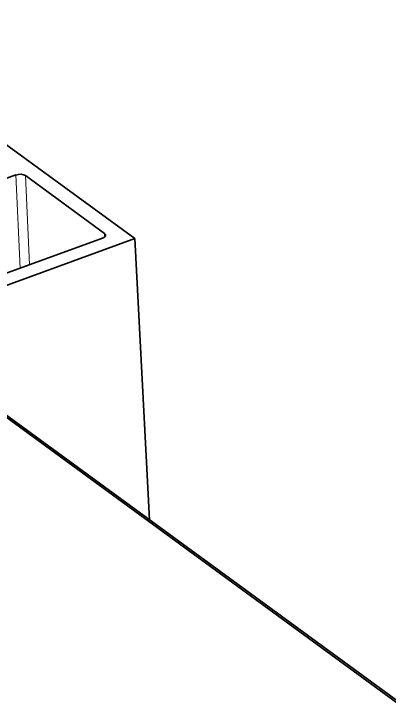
# Model space of a CAD drawing. Extents: x -1334 to -16, y -214 to 699.
# Drawn here: x -232 to -204.7, y 294.5 to 344.8 of the extents above; entities that cross this region are included whole.
import ezdxf

# ---------------------------------------------------------------- set-up
doc = ezdxf.new("R2010")
doc.units = 0

msp = doc.modelspace()

# ---------------------------------------------------------------- linework, layer by layer
at = {"color": 7, "lineweight": 35}
for p, q in [((-223.185, 328.396), (-245.603, 344.785)), ((-191.538, 285.363), (-269.016, 342.009)), ((-192.196, 286.026), (-267.483, 341.07)), ((-222.111, 307.897), (-223.185, 328.396))]:
    msp.add_line(p, q, dxfattribs=at)
at = {"color": 7, "lineweight": 35, "ltscale": 0.069058}
msp.add_line((-231.856, 333.036), (-234.452, 332.093), dxfattribs=at)
at = {"color": 7, "lineweight": 13, "ltscale": 0.169917}
msp.add_line((-231.548, 326.246), (-231.856, 333.036), dxfattribs=at)
at = {"color": 7, "lineweight": 35, "ltscale": 0.1784}
msp.add_line((-231.164, 332.988), (-225.404, 328.776), dxfattribs=at)
at = {"color": 7, "lineweight": 13, "ltscale": 0.162551}
msp.add_line((-230.87, 326.492), (-231.164, 332.988), dxfattribs=at)
at = {"color": 7, "lineweight": 13, "ltscale": 0.00664}
msp.add_line((-225.393, 328.511), (-225.404, 328.776), dxfattribs=at)
at = {"color": 7, "lineweight": 35, "ltscale": 0.428136}
msp.add_line((-239.283, 322.551), (-223.185, 328.396), dxfattribs=at)
at = {"color": 7, "lineweight": 35, "ltscale": 0.189853}
msp.add_line((-232.686, 325.833), (-225.548, 328.424), dxfattribs=at)
at = {"color": 7, "lineweight": 35}
msp.add_arc((-225.494, 328.626), 0.174, 6.7262, 58.8297, dxfattribs=at)
for centre, ratio, start_param, end_param in [((-231.582, 332.836), 0.50033, 0.555421, 2.12619), ((-225.822, 328.624), 0.500306, 5.26783, 6.278632)]:
    msp.add_ellipse(centre, major_axis=(0.499, 0.024), ratio=ratio, start_param=start_param, end_param=end_param, dxfattribs=at)

doc.saveas('drawing.dxf')
